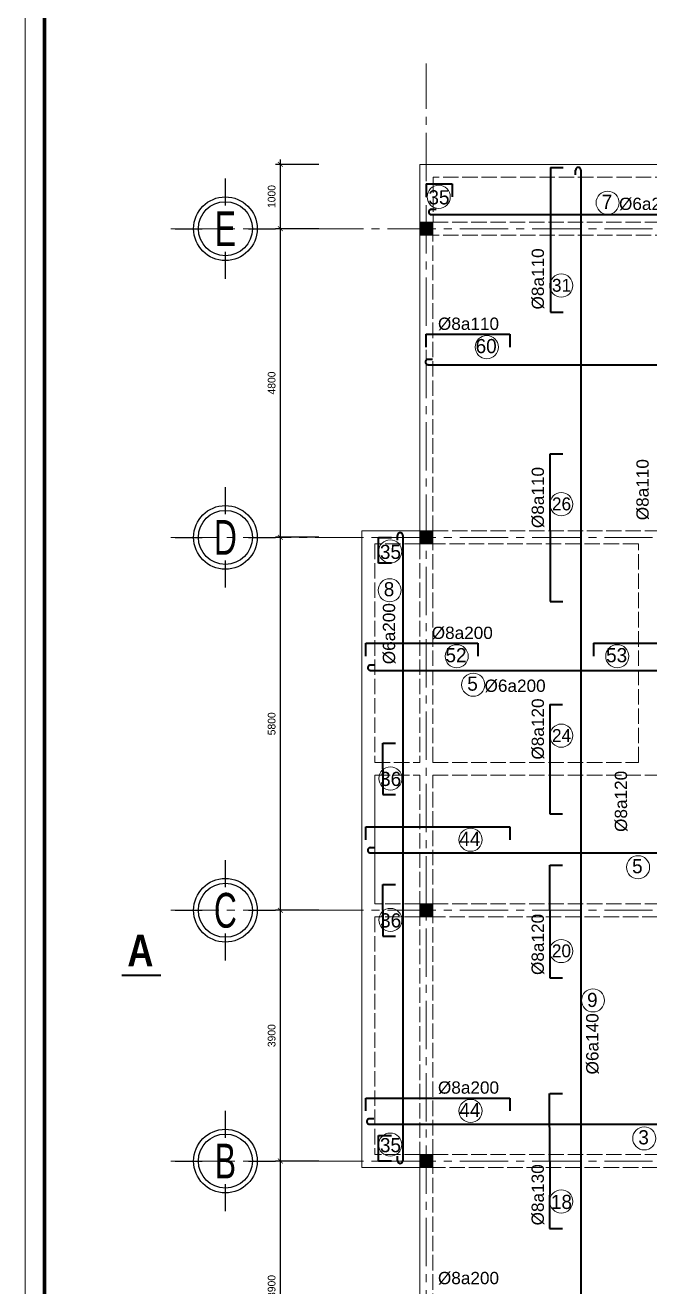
# Model space of a CAD drawing. Header units: inches. Extents: x 1604615 to 1925968, y -294302 to 52467.
# Drawn here: x 1762347 to 1772068, y -255036 to -235417 of the extents above; entities that cross this region are included whole.
import ezdxf
from ezdxf.enums import TextEntityAlignment as Align

# ---------------------------------------------------------------- set-up
doc = ezdxf.new("R2010")
doc.units = ezdxf.units.IN
doc.header["$LTSCALE"] = 20
doc.header["$MEASUREMENT"] = 0
for name, pattern in [('ACAD_ISO02W100', [15, 12, -3]), ('ACAD_ISO03W100', [30, 12, -18]), ('CENTER2', [1.125, 0.75, -0.125, 0.125, -0.125])]:
    doc.linetypes.add(name, pattern=pattern)
doc.layers.get('0').update_dxf_attribs({"lineweight": 13})
for name, color, linetype, lineweight in [('02', 103, 'Continuous', 20), ('BORDER', 3, 'Continuous', 40), ('dam', 132, 'Continuous', 40), ('khung', 26, 'Continuous', 80), ('kich thuoc', 8, 'Continuous', 13), ('KTHUOC_TRUC', 123, 'Continuous', 5), ('net dut', 7, 'Continuous', 9), ('SOHIEUTHEP', 212, 'Continuous', 13), ('THEP', 1, 'Continuous', 40), ('truc', 16, 'CENTER2', 9), ('VV', 114, 'Continuous', 13)]:
    doc.layers.add(name, color=color, linetype=linetype, lineweight=lineweight)
doc.layers.add('TEXT', color=9, linetype='Continuous')
doc.layers.add('TEXT2', color=4, linetype='Continuous')
doc.styles.add('text', font='ARIALN.TTF')
doc.styles.add('thep', font='ARIAL.TTF')
doc.dimstyles.new('100THEPMU', dxfattribs={"dimtxt": 120, "dimasz": 75, "dimexe": 75, "dimexo": 250, "dimgap": 75, "dimtad": 1, "dimdec": 0, "dimzin": 4, "dimdsep": 46, "dimtxsty": 'Standard', "dimblk": 'ARCHTICK', "dimcen": 10, "dimdle": 75, "dimadec": 0, "dimazin": 0, "dimtfac": 1, "dimtdec": 0, "dimtix": 1, "dimtofl": 0, "dimtmove": 1, "dimatfit": 3, "dimfxl": 600, "dimfxlon": 1, "dimtolj": 1, "dimtzin": 0, "dimarcsym": 0})

# ---------------------------------------------------------------- blocks, each defined once
blk = doc.blocks.new('th')
at = {"layer": 'THEP'}
blk.add_line((0, 0), (-70, 0), dxfattribs=at)
blk.add_arc((-70, -41), 41.3, 86.3599, 273.6401, dxfattribs=at)
blk = doc.blocks.new('_ArchTick')
at = {"color": 0, "linetype": 'ByBlock', "const_width": 0.15}
blk.add_lwpolyline([(-0.5, -0.5), (0.5, 0.5)], dxfattribs=at)
blk = doc.blocks.new('*D400')
at = {"layer": 'Defpoints', "color": 0}
for p in [(1767586, -253181), (1768590, -253181), (1768590, -258851)]:
    blk.add_point(p, dxfattribs=at)
at = {"layer": 'kich thuoc', "color": 0, "lineweight": -2}
for p, q in [((1767586, -258251), (1767586, -258926)), ((1768590, -258251), (1768590, -258926)), ((1767511, -258851), (1768665, -258851))]:
    blk.add_line(p, q, dxfattribs=at)
at = {"layer": 'kich thuoc', "color": 0, "lineweight": -2, "xscale": 75, "yscale": 75, "zscale": 75, "rotation": 180}
blk.add_blockref('_ArchTick', (1767586, -258851), dxfattribs=at)
at = {"layer": 'kich thuoc', "color": 0, "lineweight": -2, "xscale": 75, "yscale": 75, "zscale": 75}
blk.add_blockref('_ArchTick', (1768590, -258851), dxfattribs=at)
at = {"layer": 'kich thuoc', "color": 0, "insert": (1768088, -258716), "char_height": 120, "attachment_point": 5}
blk.add_mtext('\\A1;1000', dxfattribs=at)
blk = doc.blocks.new('*D401')
at = {"layer": 'Defpoints', "color": 0}
for p in [(1768590, -253181), (1773390, -257081), (1773390, -258851)]:
    blk.add_point(p, dxfattribs=at)
at = {"layer": 'kich thuoc', "color": 0, "lineweight": -2}
for p, q in [((1768590, -258251), (1768590, -258926)), ((1773390, -258251), (1773390, -258926)), ((1768515, -258851), (1773465, -258851))]:
    blk.add_line(p, q, dxfattribs=at)
at = {"layer": 'kich thuoc', "color": 0, "lineweight": -2, "xscale": 75, "yscale": 75, "zscale": 75, "rotation": 180}
blk.add_blockref('_ArchTick', (1768590, -258851), dxfattribs=at)
at = {"layer": 'kich thuoc', "color": 0, "lineweight": -2, "xscale": 75, "yscale": 75, "zscale": 75}
blk.add_blockref('_ArchTick', (1773390, -258851), dxfattribs=at)
at = {"layer": 'kich thuoc', "color": 0, "insert": (1770990, -258716), "char_height": 120, "attachment_point": 5}
blk.add_mtext('\\A1;4800', dxfattribs=at)
blk = doc.blocks.new('*D410')
at = {"layer": 'Defpoints', "color": 0}
for p in [(1766318, -253081), (1768490, -253081), (1773290, -256981)]:
    blk.add_point(p, dxfattribs=at)
at = {"layer": 'kich thuoc', "color": 0, "lineweight": -2}
for p, q in [((1766918, -253081), (1766243, -253081)), ((1766318, -257056), (1766318, -253006)), ((1766918, -256981), (1766243, -256981))]:
    blk.add_line(p, q, dxfattribs=at)
at = {"layer": 'kich thuoc', "color": 0, "lineweight": -2, "xscale": 75, "yscale": 75, "zscale": 75}
for p, rotation in [((1766318, -253081), 90), ((1766318, -256981), 270)]:
    blk.add_blockref('_ArchTick', p, dxfattribs=dict(at, rotation=rotation))
at = {"layer": 'kich thuoc', "color": 0, "insert": (1766183, -255031), "char_height": 120, "attachment_point": 5, "rotation": 90}
blk.add_mtext('\\A1;3900', dxfattribs=at)
blk = doc.blocks.new('*D411')
at = {"layer": 'Defpoints', "color": 0}
for p in [(1766318, -249181), (1768490, -249181), (1768490, -253081)]:
    blk.add_point(p, dxfattribs=at)
at = {"layer": 'kich thuoc', "color": 0, "lineweight": -2}
for p, q in [((1766318, -253156), (1766318, -249106)), ((1766918, -249181), (1766243, -249181)), ((1766918, -253081), (1766243, -253081))]:
    blk.add_line(p, q, dxfattribs=at)
at = {"layer": 'kich thuoc', "color": 0, "lineweight": -2, "xscale": 75, "yscale": 75, "zscale": 75}
for p, rotation in [((1766318, -249181), 90), ((1766318, -253081), 270)]:
    blk.add_blockref('_ArchTick', p, dxfattribs=dict(at, rotation=rotation))
at = {"layer": 'kich thuoc', "color": 0, "insert": (1766183, -251131), "char_height": 120, "attachment_point": 5, "rotation": 90}
blk.add_mtext('\\A1;3900', dxfattribs=at)
blk = doc.blocks.new('*D412')
at = {"layer": 'Defpoints', "color": 0}
for p in [(1766318, -243381), (1768490, -243381), (1768490, -249181)]:
    blk.add_point(p, dxfattribs=at)
at = {"layer": 'kich thuoc', "color": 0, "lineweight": -2}
for p, q in [((1766918, -243381), (1766243, -243381)), ((1766318, -249256), (1766318, -243306)), ((1766918, -249181), (1766243, -249181))]:
    blk.add_line(p, q, dxfattribs=at)
at = {"layer": 'kich thuoc', "color": 0, "lineweight": -2, "xscale": 75, "yscale": 75, "zscale": 75}
for p, rotation in [((1766318, -243381), 90), ((1766318, -249181), 270)]:
    blk.add_blockref('_ArchTick', p, dxfattribs=dict(at, rotation=rotation))
at = {"layer": 'kich thuoc', "color": 0, "insert": (1766183, -246281), "char_height": 120, "attachment_point": 5, "rotation": 90}
blk.add_mtext('\\A1;5800', dxfattribs=at)
blk = doc.blocks.new('*D413')
at = {"layer": 'Defpoints', "color": 0}
for p in [(1766318, -238581), (1768490, -238581), (1768490, -243381)]:
    blk.add_point(p, dxfattribs=at)
at = {"layer": 'kich thuoc', "color": 0, "lineweight": -2}
for p, q in [((1766318, -243456), (1766318, -238506)), ((1766918, -238581), (1766243, -238581)), ((1766918, -243381), (1766243, -243381))]:
    blk.add_line(p, q, dxfattribs=at)
at = {"layer": 'kich thuoc', "color": 0, "lineweight": -2, "xscale": 75, "yscale": 75, "zscale": 75}
for p, rotation in [((1766318, -238581), 90), ((1766318, -243381), 270)]:
    blk.add_blockref('_ArchTick', p, dxfattribs=dict(at, rotation=rotation))
at = {"layer": 'kich thuoc', "color": 0, "insert": (1766183, -240981), "char_height": 120, "attachment_point": 5, "rotation": 90}
blk.add_mtext('\\A1;4800', dxfattribs=at)
blk = doc.blocks.new('*D414')
at = {"layer": 'Defpoints', "color": 0}
for p in [(1766318, -237581), (1768490, -237581), (1768490, -238581)]:
    blk.add_point(p, dxfattribs=at)
at = {"layer": 'kich thuoc', "color": 0, "lineweight": -2}
for p, q in [((1766918, -237581), (1766243, -237581)), ((1766318, -238656), (1766318, -237506)), ((1766918, -238581), (1766243, -238581))]:
    blk.add_line(p, q, dxfattribs=at)
at = {"layer": 'kich thuoc', "color": 0, "lineweight": -2, "xscale": 75, "yscale": 75, "zscale": 75}
for p, rotation in [((1766318, -237581), 90), ((1766318, -238581), 270)]:
    blk.add_blockref('_ArchTick', p, dxfattribs=dict(at, rotation=rotation))
at = {"layer": 'kich thuoc', "color": 0, "insert": (1766183, -238081), "char_height": 120, "attachment_point": 5, "rotation": 90}
blk.add_mtext('\\A1;1000', dxfattribs=at)

msp = doc.modelspace()

# ---------------------------------------------------------------- linework, layer by layer
at = {"linetype": 'ACAD_ISO03W100'}
for points in [[(1768490.3, -238681.5), (1768690.3, -238681.5), (1768690.3, -238481.5), (1768490.3, -238481.5)], [(1768490.3, -243481.5), (1768690.3, -243481.5), (1768690.3, -243281.5), (1768490.3, -243281.5)], [(1768490.3, -249281.5), (1768690.3, -249281.5), (1768690.3, -249081.5), (1768490.3, -249081.5)], [(1768490.3, -253181.5), (1768690.3, -253181.5), (1768690.3, -252981.5), (1768490.3, -252981.5)]]:
    msp.add_lwpolyline(points, close=True, dxfattribs=at)
for points in [[(1768490.3, -238481.5), (1768690.3, -238481.5), (1768490.3, -238681.5), (1768690.3, -238681.5)], [(1768490.3, -243281.5), (1768690.3, -243281.5), (1768490.3, -243481.5), (1768690.3, -243481.5)], [(1768490.3, -249081.5), (1768690.3, -249081.5), (1768490.3, -249281.5), (1768690.3, -249281.5)], [(1768490.3, -252981.5), (1768690.3, -252981.5), (1768490.3, -253181.5), (1768690.3, -253181.5)]]:
    msp.add_solid(points, dxfattribs=at)
at = {"layer": '02'}
msp.add_lwpolyline([(1762347, -267877), (1846447, -267877), (1846447, -208477), (1762347, -208477)], close=True, dxfattribs=at)
at = {"layer": 'BORDER', "ltscale": 0.1}
msp.add_line((1768223.5, -245326.8), (1768223.5, -249134.3), dxfattribs=at)
at = {"layer": 'dam', "const_width": 28}
msp.add_lwpolyline([(1764460.4, -250192.5), (1763849.3, -250192.5)], dxfattribs=at)
at = {"layer": 'khung'}
msp.add_lwpolyline([(1762647, -267577), (1846147, -267577), (1846147, -208777), (1762647, -208777)], close=True, dxfattribs=at)
at = {"layer": 'net dut', "linetype": 'Continuous'}
for p, q in [((1768490.3, -238481.5), (1768490.3, -237581.5)), ((1768490.3, -237581.5), (1782194.4, -237581.5)), ((1768490.3, -238681.5), (1768490.3, -243481.5)), ((1767586.5, -253181.5), (1767586.5, -243281.3)), ((1767586.5, -243281.3), (1768490.3, -243281.3)), ((1768490.3, -252981.5), (1768490.3, -256881.5)), ((1768490.3, -253181.5), (1767586.5, -253181.5))]:
    msp.add_line(p, q, dxfattribs=at)
at = {"layer": 'net dut', "linetype": 'ACAD_ISO02W100'}
for p, q in [((1773290.3, -237781.5), (1768696.9, -237781.5)), ((1768696.9, -237781.5), (1768696.9, -238481.5)), ((1768690.3, -246881.5), (1768690.3, -238681.5)), ((1768490.3, -243481.5), (1767786.5, -243481.5)), ((1767786.5, -243481.5), (1767786.5, -246881.5)), ((1768490.3, -243481.5), (1768490.3, -246881.5)), ((1771890.3, -246881.5), (1771890.3, -243481.5)), ((1767786.5, -246881.5), (1768490.3, -246881.5)), ((1768690.3, -246881.5), (1771890.3, -246881.5)), ((1767786.5, -249081.5), (1767786.5, -247081.5)), ((1767786.5, -247081.5), (1768490.3, -247081.5)), ((1767786.5, -247108.9), (1767786.5, -249081.5)), ((1768490.3, -247081.5), (1768490.3, -252981.5)), ((1768690.3, -256881.5), (1768690.3, -247081.5)), ((1768690.3, -247081.5), (1773290.3, -247081.5)), ((1768490.3, -249081.5), (1767786.5, -249081.5)), ((1767787.3, -249281.5), (1767786.5, -252981.5)), ((1768490.3, -249281.5), (1767787.3, -249281.5)), ((1768490.3, -252981.5), (1767786.5, -252981.5))]:
    msp.add_line(p, q, dxfattribs=at)
at = {"layer": 'net dut', "linetype": 'ACAD_ISO03W100'}
msp.add_line((1768690.3, -238681.5), (1768490.3, -238681.5), dxfattribs=at)
at = {"layer": 'net dut', "color": 1, "linetype": 'Continuous'}
msp.add_line((1767267, -253081.5), (1766367, -253081.5), dxfattribs=at)
at = {"layer": 'net dut', "linetype": 'ACAD_ISO02W100'}
for points in [[(1778990.3, -238681.5), (1768690.3, -238681.5), (1768690.3, -238481.5), (1778990.3, -238481.5)], [(1771890.3, -243481.5), (1768690.3, -243481.5), (1768690.3, -243281.5), (1774890.3, -243281.5)], [(1775790.3, -249281.5), (1768690.3, -249281.5), (1768690.3, -249081.5), (1778590.3, -249081.5)], [(1780790.3, -252981.5), (1787790.3, -252981.5), (1787790.3, -253181.5), (1768690.3, -253181.5), (1768690.3, -252981.5), (1775790.3, -252981.5)]]:
    msp.add_lwpolyline(points, dxfattribs=at)
at = {"layer": 'TEXT2'}
for p, q in [((1765462.7, -238221.5), (1765462.7, -237801.5)), ((1764682.7, -238581.5), (1765102.7, -238581.5)), ((1765822.7, -238581.5), (1766242.7, -238581.5)), ((1765462.7, -239361.5), (1765462.7, -238941.5)), ((1765462.7, -243021.5), (1765462.7, -242601.5)), ((1764682.7, -243381.5), (1765102.7, -243381.5)), ((1765822.7, -243381.5), (1766242.7, -243381.5)), ((1765462.7, -244161.5), (1765462.7, -243741.5)), ((1765462.7, -248821.5), (1765462.7, -248401.5)), ((1764682.7, -249181.5), (1765102.7, -249181.5)), ((1765822.7, -249181.5), (1766242.7, -249181.5)), ((1765462.7, -249961.5), (1765462.7, -249541.5)), ((1765462.7, -252721.5), (1765462.7, -252301.5)), ((1764682.7, -253081.5), (1765102.7, -253081.5)), ((1765822.7, -253081.5), (1766242.7, -253081.5)), ((1765462.7, -253861.5), (1765462.7, -253441.5))]:
    msp.add_line(p, q, dxfattribs=at)
for centre, radius in [((1765462.7, -238581.5), 495), ((1765462.7, -238581.5), 420), ((1765462.7, -243381.5), 495), ((1765462.7, -243381.5), 420), ((1765462.7, -249181.5), 495), ((1765462.7, -249181.5), 420), ((1765462.7, -253081.5), 495), ((1765462.7, -253081.5), 420)]:
    msp.add_circle(centre, radius, dxfattribs=at)
at = {"layer": 'THEP'}
for p, q in [((1770521.1, -237630.6), (1770521.1, -239881.5)), ((1770521.1, -237630.6), (1770721.1, -237630.6)), ((1770914.6, -237742.5), (1770914.5, -237672.5)), ((1770997.1, -237672.3), (1770997.1, -253040.7)), ((1768590.3, -237883.5), (1768990.3, -237883.5)), ((1768590.3, -237883.5), (1768590.3, -238083.5)), ((1768990.3, -237883.5), (1768990.3, -238083.5)), ((1768671.5, -238363.1), (1782095.5, -238363.1)), ((1770521.1, -239881.5), (1770721.1, -239881.5)), ((1768590.3, -240422.6), (1768590.3, -240222.6)), ((1768590.3, -240222.6), (1769890.3, -240222.6)), ((1769890.3, -240222.6), (1769890.3, -240422.6)), ((1768615.9, -240696.2), (1787890.3, -240696.2)), ((1770516, -243281.5), (1770516, -242081.5)), ((1770516, -242081.5), (1770716, -242081.5)), ((1767845.8, -243781.5), (1767845.8, -243381.5)), ((1767845.8, -243381.5), (1768045.8, -243381.5)), ((1768140.9, -243424.2), (1768140.8, -243354.2)), ((1768223.5, -243354.1), (1768223.5, -243475.1)), ((1768223.5, -243375.1), (1768223.5, -249134.3)), ((1770516, -243281.5), (1770516, -244381.5)), ((1768045.8, -243781.5), (1767845.8, -243781.5)), ((1770516, -244381.5), (1770716, -244381.5)), ((1767650.6, -245229.5), (1767650.6, -245029.5)), ((1767650.6, -245029.5), (1768690.3, -245029.5)), ((1768690.3, -245029.5), (1769390.3, -245029.5)), ((1769390.3, -245029.5), (1769390.3, -245229.5)), ((1771190.3, -245029.5), (1774890.3, -245029.5)), ((1771190.3, -245029.5), (1771190.3, -245229.5)), ((1767717.9, -245450.5), (1778690.3, -245450.5)), ((1770511.8, -245981.5), (1770511.2, -247681.5)), ((1770511.8, -245981.5), (1770711.8, -245981.5)), ((1767911.5, -246981.5), (1767911.5, -246581.5)), ((1767911.5, -246581.5), (1768111.5, -246581.5)), ((1767911.5, -246981.5), (1767911.5, -247381.5)), ((1767911.5, -247381.5), (1768111.5, -247381.5)), ((1770511.2, -247681.5), (1770711.2, -247681.5)), ((1767650.6, -248083.4), (1767650.6, -247883.4)), ((1767650.6, -247883.4), (1768690.3, -247883.4)), ((1768690.3, -247883.4), (1769890.3, -247883.4)), ((1769890.3, -247883.4), (1769890.3, -248083.4)), ((1767717.9, -248289.9), (1778690.3, -248289.9)), ((1770510.6, -249181.5), (1770510.6, -248481.5)), ((1770510.6, -248481.5), (1770710.6, -248481.5)), ((1767911.5, -249181.5), (1767911.5, -248781.5)), ((1767911.5, -248781.5), (1768111.5, -248781.5)), ((1768223.5, -249134.3), (1768223.5, -253075.1)), ((1767911.5, -249181.5), (1767911.5, -249581.5)), ((1770510.6, -249181.5), (1770510.6, -250231.5)), ((1770997.1, -249233.2), (1770997.1, -253040.7)), ((1767911.5, -249581.5), (1768111.5, -249581.5)), ((1770510.6, -250231.5), (1770710.6, -250231.5)), ((1767650.6, -252300.9), (1767650.6, -252100.9)), ((1767650.6, -252100.9), (1768690.3, -252100.9)), ((1768690.3, -252100.9), (1769890.3, -252100.9)), ((1769890.3, -252100.9), (1769890.3, -252300.9)), ((1770510.5, -253081.5), (1770507.5, -252031.5)), ((1770510.5, -252031.5), (1770710.5, -252031.5)), ((1767706.6, -252506.5), (1788763.8, -252506.7)), ((1767845.8, -253081.5), (1767845.8, -252681.5)), ((1767845.8, -252681.5), (1768045.8, -252681.5)), ((1768045.8, -253081.5), (1767845.8, -253081.5)), ((1768140.9, -253072.4), (1768141, -253002.4)), ((1770510.5, -253081.5), (1770507.5, -254131.5)), ((1770997.1, -253040.7), (1770997.1, -256981.5)), ((1770507.5, -254131.5), (1770707.5, -254131.5))]:
    msp.add_line(p, q, dxfattribs=at)
for centre, start, end in [((1770955.7, -237669.8), 356.44933, 183.72958), ((1768182.1, -243351.5), 356.44933, 183.72958), ((1768182.2, -253075.1), 176.27974, 3.55999)]:
    msp.add_arc(centre, 41.3, start, end, dxfattribs=at)
at = {"layer": 'truc', "ltscale": 50}
for p, q in [((1768590.3, -259215.6), (1768590.3, -236011.2)), ((1764611.9, -238581.5), (1789993.2, -238581.5)), ((1764611.9, -243381.5), (1789993.2, -243381.5)), ((1764611.9, -249181.5), (1789993.2, -249181.5)), ((1764611.9, -253081.5), (1789993.2, -253081.5))]:
    msp.add_line(p, q, dxfattribs=at)
at = {"layer": 'VV'}
for centre in [(1768783.9, -238086.1), (1771412.7, -238178.2), (1770691.5, -239465.5), (1769531.8, -240423.5), (1770691.5, -242865.5), (1768028.7, -243599.8), (1768019.7, -244204), (1769062.6, -245230.4), (1771562.6, -245230.4), (1769320, -245672.6), (1770691.5, -246465.5), (1768031.6, -247130.9), (1769278.4, -248084.3), (1771885.4, -248512), (1768031.6, -249330.9), (1770690.2, -249815.5), (1771184.5, -250582.9), (1769278.4, -252301.7), (1768028.7, -252826), (1771982.5, -252728), (1770690.2, -253709.2)]:
    msp.add_circle(centre, 180, dxfattribs=at)

# ---------------------------------------------------------------- block references
at = {"layer": 'kich thuoc'}
for p in [(1768741.5, -238280.4), (1768688.5, -240613.6), (1767790.5, -245367.9), (1767790.5, -248207.3), (1767774, -252423.9)]:
    msp.add_blockref('th', p, dxfattribs=at)

# ---------------------------------------------------------------- texts
at = {"layer": 'KTHUOC_TRUC', "insert": (1764139.8, -249805.8), "char_height": 490, "width": 3630.74, "attachment_point": 5}
msp.add_mtext('{\\fVNI-Helve-Condense|b1|i0|c0|p2;A}', dxfattribs=at)
at = {"layer": 'SOHIEUTHEP', "width": 2161.155, "attachment_point": 5}
for s, insert, char_height in [('{\\fVNI-Avo|b0|i0|c0|p2;35}', (1768787.1, -238094.8), 220), ('{\\fVNI-Avo|b0|i0|c0|p2;7}', (1771402.3, -238163.1), 220), ('{\\fVNI-Avo|b0|i0|c0|p2;31}', (1770694.7, -239462.9), 200), ('{\\fVNI-Avo|b0|i0|c0|p2;60}', (1769521.4, -240408.3), 220), ('{\\fVNI-Avo|b0|i0|c0|p2;26}', (1770694.7, -242862.9), 200), ('{\\fVNI-Avo|b0|i0|c0|p2;35}', (1768032, -243608.5), 220), ('{\\fVNI-Avo|b0|i0|c0|p2;8}', (1768009.3, -244188.8), 220), ('{\\fVNI-Avo|b0|i0|c0|p2;52}', (1769052.2, -245215.2), 220), ('{\\fVNI-Avo|b0|i0|c0|p2;53}', (1771552.2, -245215.2), 220), ('{\\fVNI-Avo|b0|i0|c0|p2;5}', (1769309.6, -245657.4), 220), ('{\\fVNI-Avo|b0|i0|c0|p2;24}', (1770694.7, -246462.9), 200), ('{\\fVNI-Avo|b0|i0|c0|p2;36}', (1768034.8, -247139.6), 220), ('{\\fVNI-Avo|b0|i0|c0|p2;44}', (1769268, -248069.1), 220), ('{\\fVNI-Avo|b0|i0|c0|p2;5}', (1771875, -248496.8), 220), ('{\\fVNI-Avo|b0|i0|c0|p2;36}', (1768034.8, -249339.6), 220), ('{\\fVNI-Avo|b0|i0|c0|p2;20}', (1770693.4, -249812.9), 200), ('{\\fVNI-Avo|b0|i0|c0|p2;9}', (1771174.1, -250576.6), 220), ('{\\fVNI-Avo|b0|i0|c0|p2;44}', (1769268, -252286.6), 220), ('{\\fVNI-Avo|b0|i0|c0|p2;3}', (1771972.1, -252712.9), 220), ('{\\fVNI-Avo|b0|i0|c0|p2;35}', (1768032, -252834.7), 220), ('{\\fVNI-Avo|b0|i0|c0|p2;18}', (1770693.4, -253717.9), 220)]:
    msp.add_mtext(s, dxfattribs=dict(at, insert=insert, char_height=char_height))
at = {"layer": 'TEXT', "style": 'thep'}
for s, p in [('%%C6a200', (1771589.5, -238290.2)), ('%%C8a110', (1768771.5, -240155)), ('%%C8a200', (1768674.5, -244961.9)), ('%%C6a200', (1769496.8, -245784.6)), ('%%C8a200', (1768771.5, -252033.3)), ('%%C8a200', (1768771.5, -254995.6))]:
    msp.add_text(s, height=191.25, dxfattribs=at).set_placement(p)
for s, p in [('%%C8a110', (1770421, -239837.6)), ('%%C8a110', (1772051, -243115.4)), ('%%C8a110', (1770421, -243237.6)), ('%%C6a200', (1768104.4, -245354.8)), ('%%C8a120', (1770421, -246837.6)), ('%%C8a120', (1771714.4, -247963)), ('%%C8a120', (1770419.7, -250187.6)), ('%%C6a140', (1771269.2, -251733.7)), ('%%C8a130', (1770419.7, -254081.3))]:
    msp.add_text(s, height=191.25, rotation=90, dxfattribs=at).set_placement(p)
at = {"layer": 'TEXT2', "style": 'text', "width": 0.8}
for tag, p in [('E', (1765462.7, -238581.5)), ('D', (1765462.7, -243381.5)), ('C', (1765462.7, -249181.5)), ('B', (1765462.7, -253081.5))]:
    msp.add_attdef(tag, text='1', height=540, dxfattribs=at).set_placement(p, align=Align.MIDDLE_CENTER)

# ---------------------------------------------------------------- dimensions: what is measured, and where the dimension line sits
at = {"layer": 'kich thuoc'}
for base, p1, p2, picture, middle in [((1766317.7, -237581.5), (1768490.3, -238581.5), (1768490.3, -237581.5), '*D414', (1766182.7, -238081.5)), ((1766317.7, -238581.5), (1768490.3, -243381.5), (1768490.3, -238581.5), '*D413', (1766182.7, -240981.5)), ((1766317.7, -243381.5), (1768490.3, -249181.5), (1768490.3, -243381.5), '*D412', (1766182.7, -246281.5)), ((1766317.7, -249181.5), (1768490.3, -253081.5), (1768490.3, -249181.5), '*D411', (1766182.7, -251131.5)), ((1766317.7, -253081.5), (1773290.3, -256981.5), (1768490.3, -253081.5), '*D410', (1766182.7, -255031.5))]:
    dim = msp.add_linear_dim(base=base, p1=p1, p2=p2, angle=90, dimstyle='100THEPMU', dxfattribs=at)
    dim.commit()
    dim.dimension.update_dxf_attribs({"geometry": picture, "text_midpoint": middle})
dim = msp.add_linear_dim(base=(1768590.3, -258851.3), p1=(1767586.5, -253181.5), p2=(1768590.3, -253181.5), text='1000', dimstyle='100THEPMU', dxfattribs=at)
dim.commit()
dim.dimension.update_dxf_attribs({"geometry": '*D400', "text_midpoint": (1768088.4, -258716.3)})
dim = msp.add_linear_dim(base=(1773390.3, -258851.3), p1=(1768590.3, -253181.5), p2=(1773390.3, -257081.5), dimstyle='100THEPMU', dxfattribs=at)
dim.commit()
dim.dimension.update_dxf_attribs({"geometry": '*D401', "text_midpoint": (1770990.3, -258716.3)})

doc.saveas('drawing.dxf')
